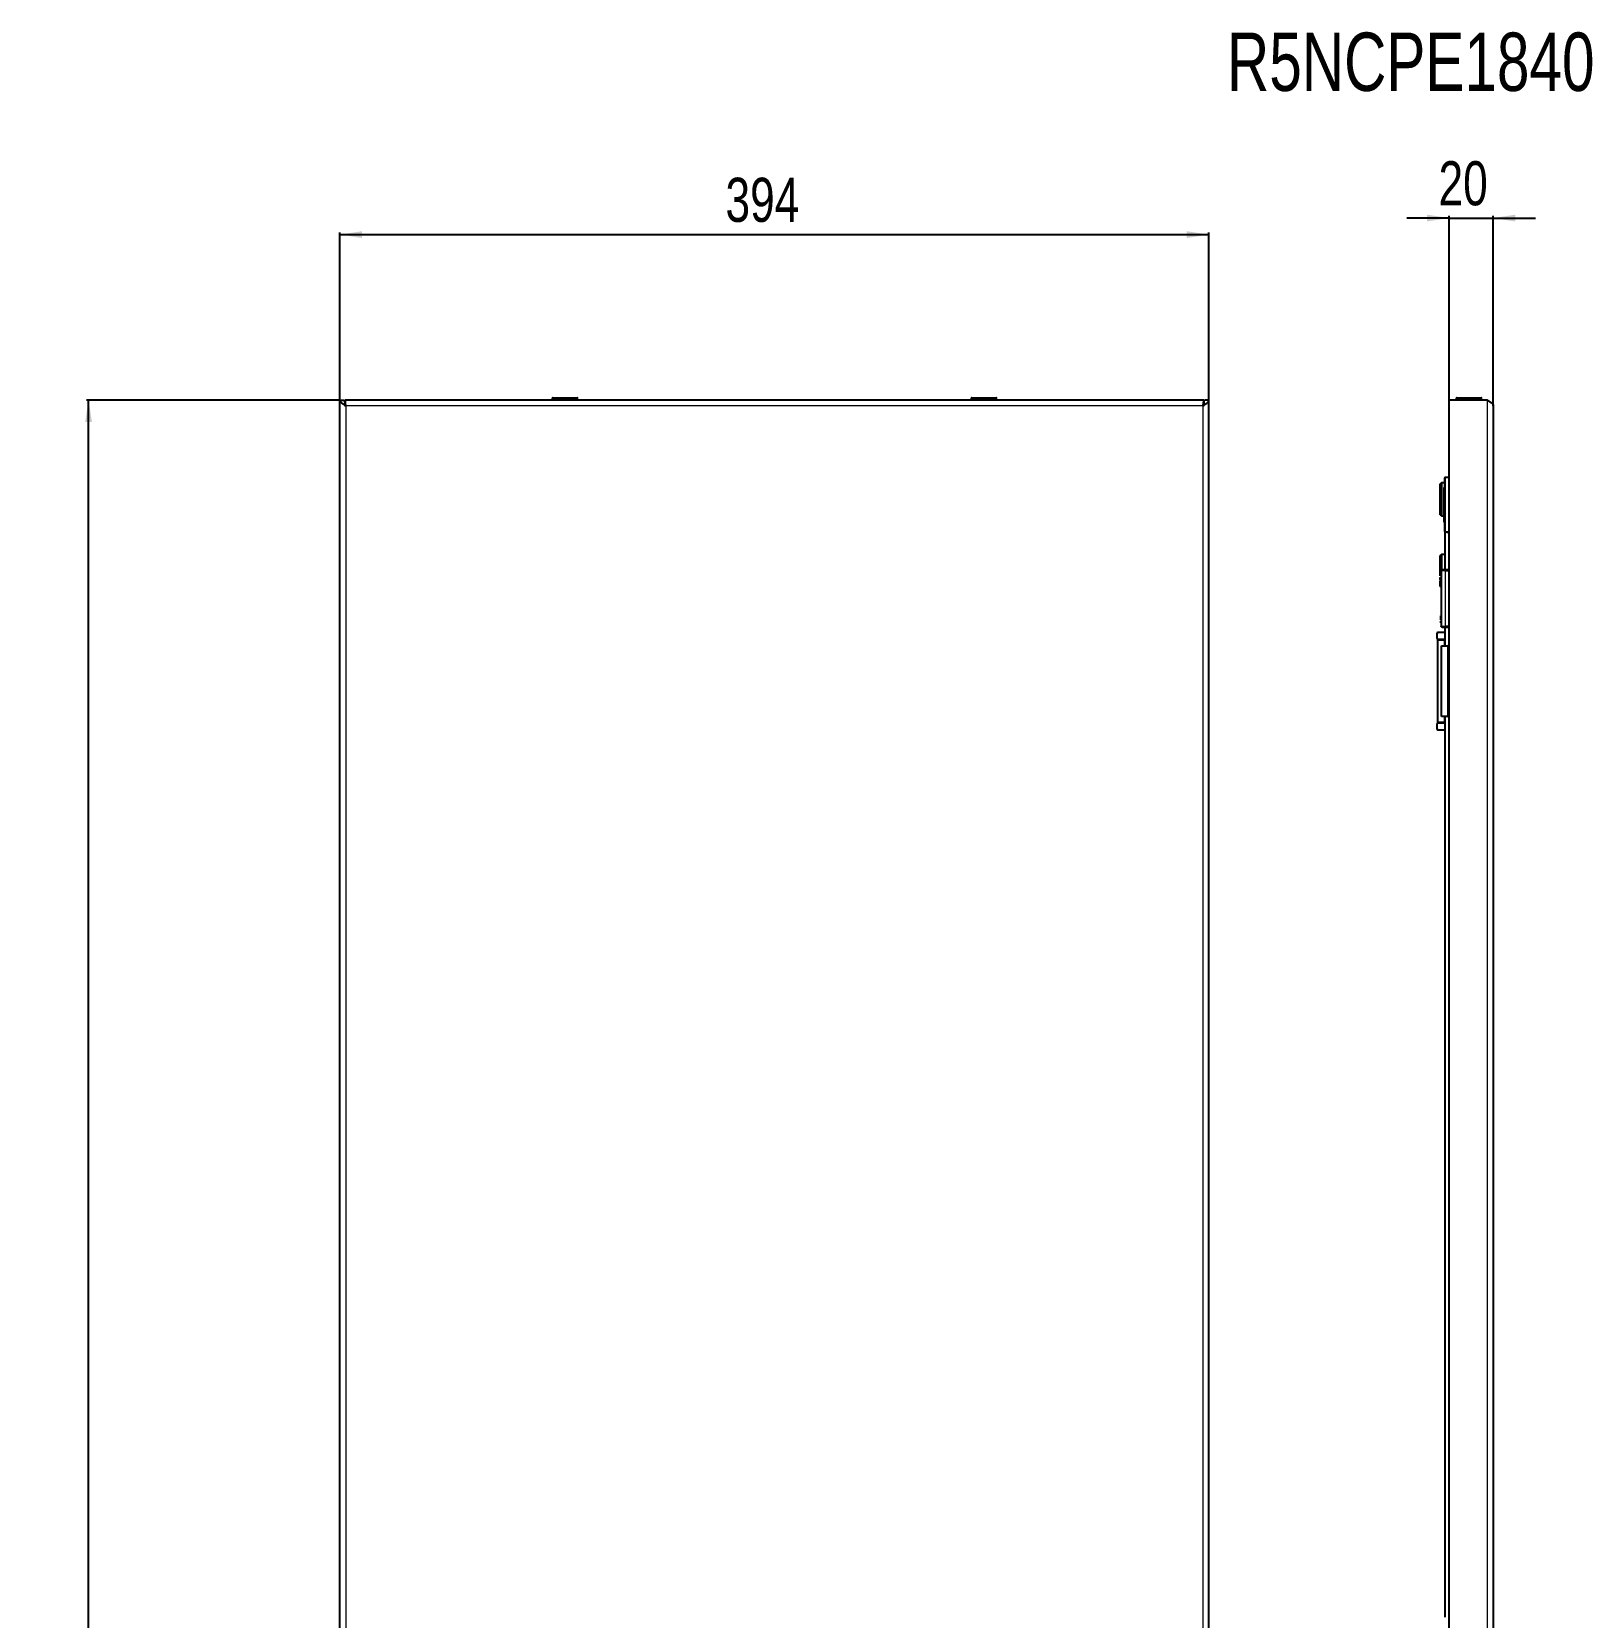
# Model space of a CAD drawing. Header units: millimetres. Extents: x -145 to 1282, y -1011 to 1043.
# Drawn here: x -145 to 562, y 324 to 1043 of the extents above; entities that cross this region are included whole.
import ezdxf

# ---------------------------------------------------------------- set-up
doc = ezdxf.new("R2010")
doc.units = ezdxf.units.MM
doc.layers.add('FORMAT', color=7, linetype='Continuous')
doc.styles.add('SLDTEXTSTYLE0', font='TXT', dxfattribs={"width": 0.75})
doc.dimstyles.new('SLDDIMSTYLE0', dxfattribs={"dimtxt": 20, "dimasz": 10, "dimexe": 0, "dimexo": 0.0625, "dimgap": 5, "dimtad": 2, "dimdec": 1, "dimrnd": 1e-09, "dimzin": 12, "dimdsep": 46, "dimtxsty": 'SLDTEXTSTYLE0', "dimsah": 1, "dimcen": 0.09, "dimadec": 0, "dimazin": 3, "dimtfac": 1, "dimtofl": 0, "dimtmove": 0, "dimatfit": 3, "dimfxl": 0, "dimfrac": 2, "dimtolj": 1, "dimtzin": 12, "dimarcsym": 0})
doc.dimstyles.new('SLDDIMSTYLE1', dxfattribs={"dimtxt": 20, "dimasz": 10, "dimexe": 0, "dimexo": 0.0625, "dimgap": 5, "dimtad": 2, "dimdec": 1, "dimrnd": 1e-09, "dimzin": 12, "dimdsep": 46, "dimtxsty": 'SLDTEXTSTYLE0', "dimsah": 1, "dimcen": 0.09, "dimadec": 0, "dimazin": 3, "dimtfac": 1, "dimtmove": 0, "dimatfit": 0, "dimfxl": 0, "dimfrac": 2, "dimtolj": 1, "dimtzin": 12, "dimarcsym": 0})

# ---------------------------------------------------------------- blocks, each defined once
blk = doc.blocks.new('_D')
at = {"layer": 'FORMAT'}
for p, q in [((-5.69, 876.16), (-5.69, 952.15)), ((-5.69, 951.15), (388.31, 951.15)), ((388.31, 876.16), (388.31, 952.15))]:
    blk.add_line(p, q, dxfattribs=at)
for points in [[(-5.69, 951.15), (4.31, 949.61), (4.31, 952.69)], [(388.31, 951.15), (378.31, 952.69), (378.31, 949.61)]]:
    blk.add_solid(points, dxfattribs=at)
at = {"layer": 'FORMAT', "insert": (169.14, 976.93), "char_height": 20, "attachment_point": 1, "style": 'SLDTEXTSTYLE0'}
blk.add_mtext('394', dxfattribs=at)
blk = doc.blocks.new('_D_1')
at = {"layer": 'FORMAT'}
for p, q in [((-5.7, 876.15), (-120.7, 876.15)), ((-119.7, -878.85), (-119.7, 876.15)), ((-5.7, -878.85), (-120.7, -878.85))]:
    blk.add_line(p, q, dxfattribs=at)
for points in [[(-119.7, 876.15), (-121.24, 866.15), (-118.16, 866.15)], [(-119.7, -878.85), (-118.16, -868.85), (-121.24, -868.85)]]:
    blk.add_solid(points, dxfattribs=at)
at = {"layer": 'FORMAT', "insert": (-145.48, 25.97), "char_height": 20, "attachment_point": 1, "rotation": 90, "style": 'SLDTEXTSTYLE0'}
blk.add_mtext('1755', dxfattribs=at)
blk = doc.blocks.new('_D_3')
at = {"layer": 'FORMAT'}
for p, q in [((497.27, 958.65), (478.04, 958.65)), ((497.27, 876.16), (497.27, 959.65)), ((497.27, 958.65), (517.27, 958.65)), ((517.27, 873.56), (517.27, 959.65)), ((517.27, 958.65), (536.5, 958.65))]:
    blk.add_line(p, q, dxfattribs=at)
for points in [[(497.27, 958.65), (487.27, 960.19), (487.27, 957.11)], [(517.27, 958.65), (527.27, 957.11), (527.27, 960.19)]]:
    blk.add_solid(points, dxfattribs=at)
at = {"layer": 'FORMAT', "insert": (492.49, 984.43), "char_height": 20, "attachment_point": 1, "style": 'SLDTEXTSTYLE0'}
blk.add_mtext('20', dxfattribs=at)

msp = doc.modelspace()

# ---------------------------------------------------------------- linework, layer by layer
at = {"color": 7, "linetype": 'Continuous', "lineweight": 25}
for p, q in [((-5.69, 876.15), (-3.69, 876.15)), ((-5.69, -878.85), (-5.69, 876.15)), ((386.01, 876.15), (-3.39, 876.15)), ((-3.39, 874.42), (-3.39, 876.15)), ((90.56, 876.9), (90.56, 876.15)), ((90.81, 877.15), (101.81, 877.15)), ((102.06, 876.15), (102.06, 876.9)), ((280.56, 876.9), (280.56, 876.15)), ((280.81, 877.15), (283.3, 877.15)), ((283.3, 877.15), (291.81, 877.15)), ((292.06, 876.15), (292.06, 876.9)), ((386.01, 876.15), (386.01, 874.42)), ((388.31, 876.15), (386.31, 876.15)), ((388.31, -878.85), (388.31, 876.15)), ((497.27, -878.85), (497.27, 876.15)), ((514.67, 876.15), (497.27, 876.15)), ((500.52, 876.9), (500.52, 876.15)), ((500.77, 877.15), (501.67, 877.15)), ((501.67, 877.15), (511.77, 877.15)), ((512.02, 876.15), (512.02, 876.9)), ((517.27, 873.55), (517.27, 76.15)), ((493.77, 838.65), (493.27, 838.15)), ((493.27, 824.15), (493.27, 838.15)), ((495.27, 838.65), (493.77, 838.65)), ((493.77, 838.65), (493.77, 823.65)), ((495.07, 836.5), (495.27, 836.5)), ((495.07, 834.51), (495.07, 836.5)), ((495.07, 834.51), (495.27, 834.51)), ((495.07, 832.54), (495.07, 834.51)), ((495.27, 816.45), (495.27, 840.85)), ((495.57, 841.15), (497.27, 841.15)), ((495.05, 830.09), (495.07, 830.09)), ((495.27, 826.86), (495.05, 826.86)), ((495.07, 832.54), (495.27, 832.54)), ((495.07, 831.5), (495.27, 831.5)), ((495.07, 830.45), (495.07, 831.5)), ((495.07, 830.45), (495.27, 830.45)), ((495.07, 829.06), (495.07, 830.45)), ((495.07, 829.06), (495.27, 829.06)), ((495.07, 828.57), (495.07, 829.06)), ((495.07, 828.57), (495.27, 828.57)), ((495.07, 827.78), (495.07, 828.57)), ((495.07, 827.78), (495.27, 827.78)), ((495.07, 827), (495.07, 827.78)), ((493.27, 824.15), (493.77, 823.65)), ((493.77, 823.65), (495.07, 823.65)), ((495.07, 823.21), (495.07, 823.55)), ((495.07, 823.55), (495.27, 823.55)), ((495.07, 823.21), (495.27, 823.21)), ((495.07, 822.54), (495.07, 823.21)), ((495.07, 822.54), (495.27, 822.54)), ((495.07, 821.51), (495.27, 821.51)), ((495.07, 821.4), (495.07, 821.51)), ((495.07, 821.4), (495.27, 821.4)), ((495.07, 821.15), (495.07, 821.4)), ((495.07, 820.8), (495.07, 821.15)), ((495.07, 821.15), (495.27, 821.15)), ((495.07, 820.8), (495.27, 820.8)), ((495.27, 816.15), (495.27, 799.15)), ((495.27, 816.15), (495.57, 816.15)), ((496.22, 816.15), (495.57, 816.15)), ((496.22, 816.15), (497.27, 816.15)), ((493.77, 806.15), (493.27, 805.65)), ((493.27, 796.42), (493.27, 805.65)), ((495.27, 806.15), (493.77, 806.15)), ((493.77, 806.15), (493.77, 798.97)), ((493.67, 798.65), (493.67, 773.65)), ((497.16, 799.15), (495.67, 799.15)), ((493.27, 794.75), (493.27, 795.44)), ((493.27, 791.65), (493.27, 793.94)), ((493.27, 791.65), (493.67, 791.25)), ((491.72, 770.15), (491.72, 768.15)), ((495.27, 770.65), (492.22, 770.65)), ((495.27, 773.15), (495.27, 764.65)), ((495.67, 773.15), (497.27, 773.15)), ((492.22, 767.65), (495.27, 767.65)), ((492.22, 767.65), (492.22, 767.35)), ((492.22, 729.95), (492.22, 767.35)), ((492.22, 767.35), (495.22, 767.35)), ((493.77, 764.65), (496.77, 764.65)), ((493.77, 732.65), (493.77, 764.65)), ((494.72, 767.65), (494.72, 767.35)), ((495.22, 767.35), (495.27, 767.35)), ((497.27, 764.65), (496.77, 764.65)), ((491.72, 729.15), (491.72, 727.15)), ((495.22, 729.95), (492.22, 729.95)), ((492.22, 729.95), (492.22, 729.65)), ((495.27, 729.65), (492.22, 729.65)), ((492.22, 726.65), (495.27, 726.65)), ((496.77, 732.65), (493.77, 732.65)), ((494.72, 729.95), (494.72, 729.65)), ((495.27, 729.95), (495.22, 729.95)), ((495.27, 732.65), (495.27, 324.15)), ((496.77, 732.65), (497.27, 732.65))]:
    msp.add_line(p, q, dxfattribs=at)
at = {"color": 8, "linetype": 'Continuous', "lineweight": 18}
for p, q in [((-3.09, 873.55), (-3.09, 76.14)), ((385.71, 873.55), (-3.09, 873.55)), ((102.06, 876.9), (90.56, 876.9)), ((283.16, 876.9), (280.56, 876.9)), ((292.06, 876.9), (283.16, 876.9)), ((385.71, -876.25), (385.71, 873.55)), ((501.46, 876.9), (500.52, 876.9)), ((512.02, 876.9), (501.46, 876.9)), ((514.67, -878.85), (514.67, 876.15)), ((495.27, 840.85), (495.57, 840.85)), ((495.57, 841.15), (495.57, 840.85)), ((497.27, 840.85), (495.57, 840.85)), ((495.57, 840.85), (495.57, 816.45)), ((495.07, 825.28), (495.27, 825.28)), ((495.57, 816.45), (495.27, 816.45)), ((495.57, 816.45), (497.27, 816.45)), ((495.57, 816.45), (495.57, 816.15)), ((495.67, 798.65), (497.27, 798.65)), ((495.67, 773.65), (495.67, 798.65)), ((497.27, 773.65), (495.67, 773.65)), ((495.22, 767.35), (495.22, 767.65)), ((495.22, 764.65), (495.22, 767.35)), ((496.77, 732.65), (496.77, 764.65)), ((495.22, 729.95), (495.22, 732.65)), ((495.22, 729.65), (495.22, 729.95))]:
    msp.add_line(p, q, dxfattribs=at)
at = {"color": 7, "linetype": 'Continuous', "lineweight": 25}
for centre, radius, start, end in [((90.81, 876.9), 0.25, 90, 180), ((101.81, 876.9), 0.25, 0, 90), ((280.81, 876.9), 0.25, 90, 180), ((291.81, 876.9), 0.25, 0, 90), ((500.77, 876.9), 0.25, 90, 180), ((511.77, 876.9), 0.25, 0, 90), ((495.57, 840.85), 0.3, 90, 180), ((495.57, 816.45), 0.3, 180, 270), ((492.22, 770.15), 0.5, 90, 180), ((492.22, 768.15), 0.5, 180, 270), ((492.22, 729.15), 0.5, 90, 180), ((492.22, 727.15), 0.5, 180, 270)]:
    msp.add_arc(centre, radius, start, end, dxfattribs=at)
for points, knots in [([(-5.69, 876.15), (-5.69, 876.04), (-5.67, 875.93), (-5.61, 875.72), (-5.56, 875.61), (-5.43, 875.39), (-5.35, 875.28), (-5.16, 875.07), (-5.05, 874.96), (-4.81, 874.74), (-4.68, 874.63), (-4.39, 874.42), (-4.24, 874.31), (-3.77, 873.98), (-3.44, 873.77), (-3.09, 873.55)], [0, 0, 0, 0, 0.125, 0.125, 0.25, 0.25, 0.375, 0.375, 0.5, 0.5, 0.625, 0.625, 0.75, 0.75, 1, 1, 1, 1]), ([(-3.69, 876.15), (-3.69, 875.71), (-3.63, 875.28), (-3.41, 874.42), (-3.25, 873.98), (-3.09, 873.55)], [0, 0, 0, 0, 0.5, 0.5, 1, 1, 1, 1]), ([(-3.09, 873.55), (-3.12, 873.89), (-3.14, 874.23), (-3.19, 874.86), (-3.22, 875.15), (-3.27, 875.63), (-3.29, 875.82), (-3.34, 876.08), (-3.37, 876.15), (-3.39, 876.15)], [0, 0, 0, 0, 0.25, 0.25, 0.5, 0.5, 0.75, 0.75, 1, 1, 1, 1]), ([(386.01, 876.15), (385.98, 876.15), (385.96, 876.08), (385.91, 875.82), (385.88, 875.63), (385.83, 875.15), (385.81, 874.86), (385.76, 874.23), (385.73, 873.89), (385.71, 873.55)], [0, 0, 0, 0, 0.25, 0.25, 0.5, 0.5, 0.75, 0.75, 1, 1, 1, 1]), ([(385.71, 873.55), (385.88, 873.66), (386.05, 873.77), (386.38, 873.98), (386.55, 874.09), (386.86, 874.31), (387.01, 874.42), (387.3, 874.63), (387.43, 874.74), (387.67, 874.96), (387.78, 875.07), (387.97, 875.28), (388.05, 875.39), (388.24, 875.72), (388.31, 875.93), (388.31, 876.15)], [0, 0, 0, 0, 0.125, 0.125, 0.25, 0.25, 0.375, 0.375, 0.5, 0.5, 0.625, 0.625, 0.75, 0.75, 1, 1, 1, 1]), ([(385.71, 873.55), (385.87, 873.98), (386.02, 874.41), (386.24, 875.28), (386.31, 875.71), (386.31, 876.15)], [0, 0, 0, 0, 0.5, 0.5, 1, 1, 1, 1]), ([(514.67, 876.15), (514.84, 876.04), (515.01, 875.93), (515.35, 875.72), (515.51, 875.61), (515.83, 875.39), (515.98, 875.28), (516.26, 875.07), (516.39, 874.96), (516.63, 874.74), (516.74, 874.63), (516.93, 874.42), (517.01, 874.31), (517.21, 873.98), (517.27, 873.77), (517.27, 873.55)], [0, 0, 0, 0, 0.125, 0.125, 0.25, 0.25, 0.375, 0.375, 0.5, 0.5, 0.625, 0.625, 0.75, 0.75, 1, 1, 1, 1]), ([(495.07, 831.67), (495.07, 831.71), (495.07, 832), (495.07, 832.29), (495.07, 832.54)], [0, 0, 0, 0, 0.139498, 1, 1, 1, 1]), ([(495.07, 825.28), (495.07, 825.6), (495.07, 826.21), (495.07, 826.78), (495.07, 826.81), (495.07, 826.82)], [0, 0, 0, 0, 0.415678, 0.776277, 1, 1, 1, 1]), ([(495.07, 823.55), (495.07, 823.88), (495.07, 824.52), (495.07, 825.04), (495.07, 825.28)], [0, 0, 0, 0, 0.5368, 1, 1, 1, 1]), ([(495.07, 821.51), (495.07, 821.65), (495.07, 821.92), (495.07, 822.34), (495.07, 822.54)], [0, 0, 0, 0, 0.547643, 1, 1, 1, 1]), ([(493.37, 796.65), (493.37, 796.71), (493.37, 796.79), (493.37, 796.88), (493.37, 796.97), (493.37, 797.1), (493.37, 797.13), (493.37, 797.15)], [0, 0, 0, 0, 0.124693, 0.187182, 0.249773, 0.500039, 1, 1, 1, 1]), ([(493.37, 796.44), (493.37, 796.45), (493.37, 796.45), (493.37, 796.46), (493.37, 796.47), (493.37, 796.49), (493.37, 796.53), (493.37, 796.58), (493.37, 796.62), (493.37, 796.64), (493.37, 796.65)], [0, 0, 0, 0, 0.128825, 0.180169, 0.243397, 0.36986, 0.499864, 0.749649, 0.843476, 1, 1, 1, 1]), ([(493.37, 794.93), (493.37, 795.01), (493.37, 795.17), (493.37, 795.39), (493.37, 795.56), (493.37, 795.73), (493.37, 795.84), (493.37, 795.85), (493.37, 795.86)], [0, 0, 0, 0, 0.1250486, 0.2498861, 0.3708558, 0.4998199, 0.7496086, 1, 1, 1, 1]), ([(493.37, 794.09), (493.37, 794.1), (493.37, 794.11), (493.37, 794.2), (493.37, 794.29), (493.37, 794.42), (493.37, 794.63), (493.37, 794.81), (493.37, 794.93)], [0, 0, 0, 0, 0.25007, 0.379181, 0.500499, 0.62417, 0.750842, 1, 1, 1, 1]), ([(493.37, 778.21), (493.37, 778.2), (493.37, 778.19), (493.37, 778.1), (493.37, 778.01), (493.37, 777.88), (493.37, 777.67), (493.37, 777.49), (493.37, 777.36)], [0, 0, 0, 0, 0.25007, 0.379559, 0.500499, 0.624556, 0.750843, 1, 1, 1, 1]), ([(493.37, 777.36), (493.37, 777.33), (493.37, 777.25), (493.37, 777.09), (493.37, 776.91), (493.37, 776.73), (493.37, 776.57), (493.37, 776.46), (493.37, 776.45), (493.37, 776.44)], [0, 0, 0, 0, 0.062637, 0.125278, 0.250072, 0.374841, 0.499994, 0.749696, 1, 1, 1, 1]), ([(493.37, 775.86), (493.37, 775.85), (493.37, 775.85), (493.37, 775.84), (493.37, 775.83), (493.37, 775.81), (493.37, 775.74), (493.37, 775.69), (493.37, 775.65)], [0, 0, 0, 0, 0.13107, 0.182437, 0.243796, 0.371388, 0.500442, 1, 1, 1, 1]), ([(493.37, 775.65), (493.37, 775.62), (493.37, 775.57), (493.37, 775.48), (493.37, 775.42), (493.37, 775.33), (493.37, 775.2), (493.37, 775.17), (493.37, 775.15)], [0, 0, 0, 0, 0.062686, 0.125173, 0.187628, 0.250185, 0.500314, 1, 1, 1, 1])]:
    msp.add_open_spline(points, degree=3, knots=knots, dxfattribs=at)
for points in [[(493.67, 798.65), (493.68, 798.72), (493.69, 798.85), (493.81, 799.01), (493.98, 799.13), (494.11, 799.14), (494.17, 799.15)], [(495.67, 799.15), (495.48, 799.15), (495.08, 799.15), (494.59, 799.15), (494.24, 799.15), (494.19, 799.15), (494.17, 799.15)], [(494.17, 773.15), (494.11, 773.16), (493.98, 773.17), (493.81, 773.29), (493.69, 773.45), (493.68, 773.58), (493.67, 773.65)], [(494.17, 773.15), (494.19, 773.15), (494.24, 773.15), (494.59, 773.15), (495.08, 773.15), (495.48, 773.15), (495.67, 773.15)]]:
    msp.add_open_spline(points, degree=3, dxfattribs=at)
at = {"color": 8, "linetype": 'Continuous', "lineweight": 18}
for points in [[(495.67, 798.65), (495.41, 798.65), (494.89, 798.65), (494.23, 798.65), (493.76, 798.65), (493.7, 798.65), (493.67, 798.65)], [(495.67, 799.15), (495.67, 799.14), (495.67, 799.13), (495.67, 799.01), (495.67, 798.85), (495.67, 798.72), (495.67, 798.65)], [(493.67, 773.65), (493.7, 773.65), (493.76, 773.65), (494.23, 773.65), (494.89, 773.65), (495.41, 773.65), (495.67, 773.65)], [(495.67, 773.65), (495.67, 773.58), (495.67, 773.45), (495.67, 773.29), (495.67, 773.17), (495.67, 773.16), (495.67, 773.15)]]:
    msp.add_open_spline(points, degree=3, dxfattribs=at)

# ---------------------------------------------------------------- texts
at = {"layer": 'FORMAT', "insert": (396.57, 1042.76), "char_height": 26.458, "attachment_point": 1, "style": 'SLDTEXTSTYLE0'}
msp.add_mtext('R5NCPE1840', dxfattribs=at)

# ---------------------------------------------------------------- dimensions: what is measured, and where the dimension line sits
at = {"layer": 'FORMAT'}
for base, p1, p2, dimstyle, picture, middle in [((517.27, 958.65), (497.27, 876.15), (517.27, 873.55), 'SLDDIMSTYLE1', '_D_3', (507.27, 958.65)), ((388.31, 951.15), (-5.69, 876.15), (388.31, 876.15), 'SLDDIMSTYLE0', '_D', (191.31, 951.15))]:
    dim = msp.add_linear_dim(base=base, p1=p1, p2=p2, dimstyle=dimstyle, dxfattribs=at)
    dim.commit()
    dim.dimension.update_dxf_attribs({"geometry": picture, "text_midpoint": middle, "dimtype": 160})
dim = msp.add_linear_dim(base=(-119.7, 876.15), p1=(-5.69, -878.85), p2=(-5.69, 876.15), angle=90, dimstyle='SLDDIMSTYLE0', dxfattribs=at)
dim.commit()
dim.dimension.update_dxf_attribs({"geometry": '_D_1', "text_midpoint": (-119.7, 55.52), "dimtype": 160})

doc.saveas('drawing.dxf')
